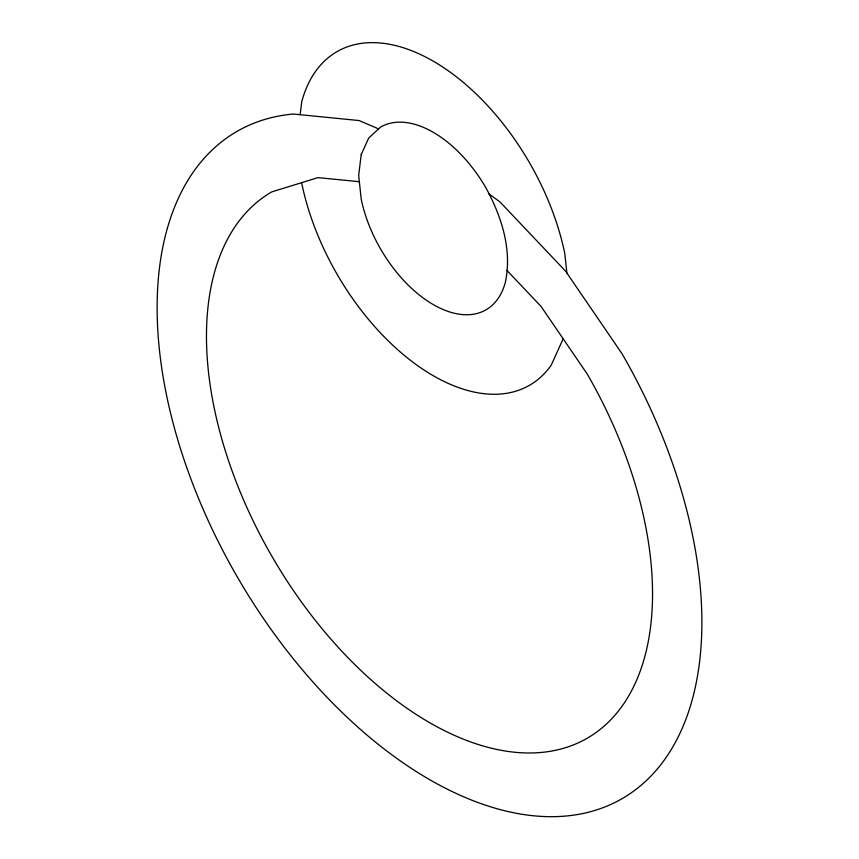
<?xml version="1.0" encoding="UTF-8"?>
<svg xmlns="http://www.w3.org/2000/svg" width="859" height="859" viewBox="0 0 859 859"><rect width="100%" height="100%" fill="white"/><g stroke="black" fill="none" stroke-linecap="round" stroke-linejoin="round"><path stroke-width="1.29" d="M300.156 114.709L301.724 101.802A192.599 111.198 60 0 1 433.28 61.193A192.599 111.198 60 0 1 564.825 253.706L566.897 273.055M563.16 338.79L551.22 365.172A192.599 111.198 60 0 1 415.498 364.109A192.599 111.198 60 0 1 301.724 183.203L301.67 182.656M359.352 181.711L317.98 177.62L271.788 191.879A315.425 182.108 60 0 0 271.788 556.095A315.425 182.108 60 0 0 587.212 738.214A315.425 182.108 60 0 0 587.212 373.987L541.02 306.384L506.81 270.274M378.604 128.871L359.008 120.539L293.306 114.032A385.197 222.395 60 0 0 206.385 516.624A385.197 222.395 60 0 0 604.586 807.063A385.197 222.395 60 0 0 622.099 353.844L565.694 271.294L499.992 201.94L488.803 193.78M361.22 154.556L358.675 175.386L361.22 199.148A105.496 60.914 60 0 0 433.28 304.591A105.496 60.914 60 0 0 505.339 282.353C512.329 249.744 501.549 216.532 486.022 188.003A105.496 60.914 60 0 0 380.526 127.089L368.672 138.084L361.22 154.556"/></g></svg>
